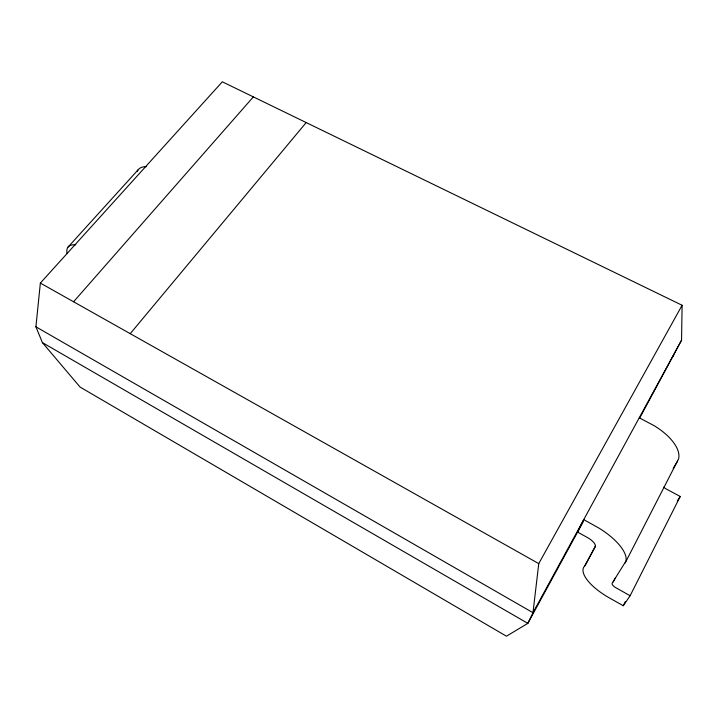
<?xml version="1.0" encoding="UTF-8"?>
<svg xmlns="http://www.w3.org/2000/svg" width="718" height="718" viewBox="0 0 718 718"><rect width="100%" height="100%" fill="white"/><g stroke="black" fill="none" stroke-linecap="round" stroke-linejoin="round"><path stroke-width="1.08" d="M639.558 418.298L681.553 340.179L682.1 305.267L222.32 81.807L40.361 283.08L35.9 326.798L42.407 342.612L80.057 387.056L506.432 636.193L527.838 623.368L583.447 521.295M682.1 305.267L538.751 563.621L532.989 612.705L527.838 623.368L42.407 342.612M630.126 595.734L615.308 587.405A5.735 2.163 28.6 0 1 612.158 583.222L625.908 561.18A44.884 17.878 29.1 0 0 599.108 528.179L583.734 519.626L577.568 532.092L587.432 537.522A11.201 4.461 29.2 0 1 595.186 546.928L584.901 565.784A38.673 14.593 28.6 0 0 609.483 597.977L623.278 605.723L630.126 595.734L680.233 496.479L665.936 488.832A5.466 2.486 26.9 0 1 663.782 487.046M625.172 562.966L678.528 459.008A42.775 20.508 27.5 0 0 654.035 425.621L639.235 417.804M623.278 605.723L625.297 601.738M613.226 582.02L615.263 578.062M584.901 565.784L595.41 546.066M681.553 340.179L532.989 612.705L35.9 326.798M673.179 468.405L677.648 461.037M677.307 500.976L680.233 496.479M672.344 357.304L673.735 355.572M130.227 333.664L306.191 122.563M73.568 301.775L253.355 96.894M68.102 247.037L138.251 169.663M40.361 283.08L538.751 563.621M66.989 253.185A39.499 14.181 40 0 1 75.803 244.829M137.12 171.539A37.839 16.442 41.1 0 1 146.472 166.621"/></g></svg>
